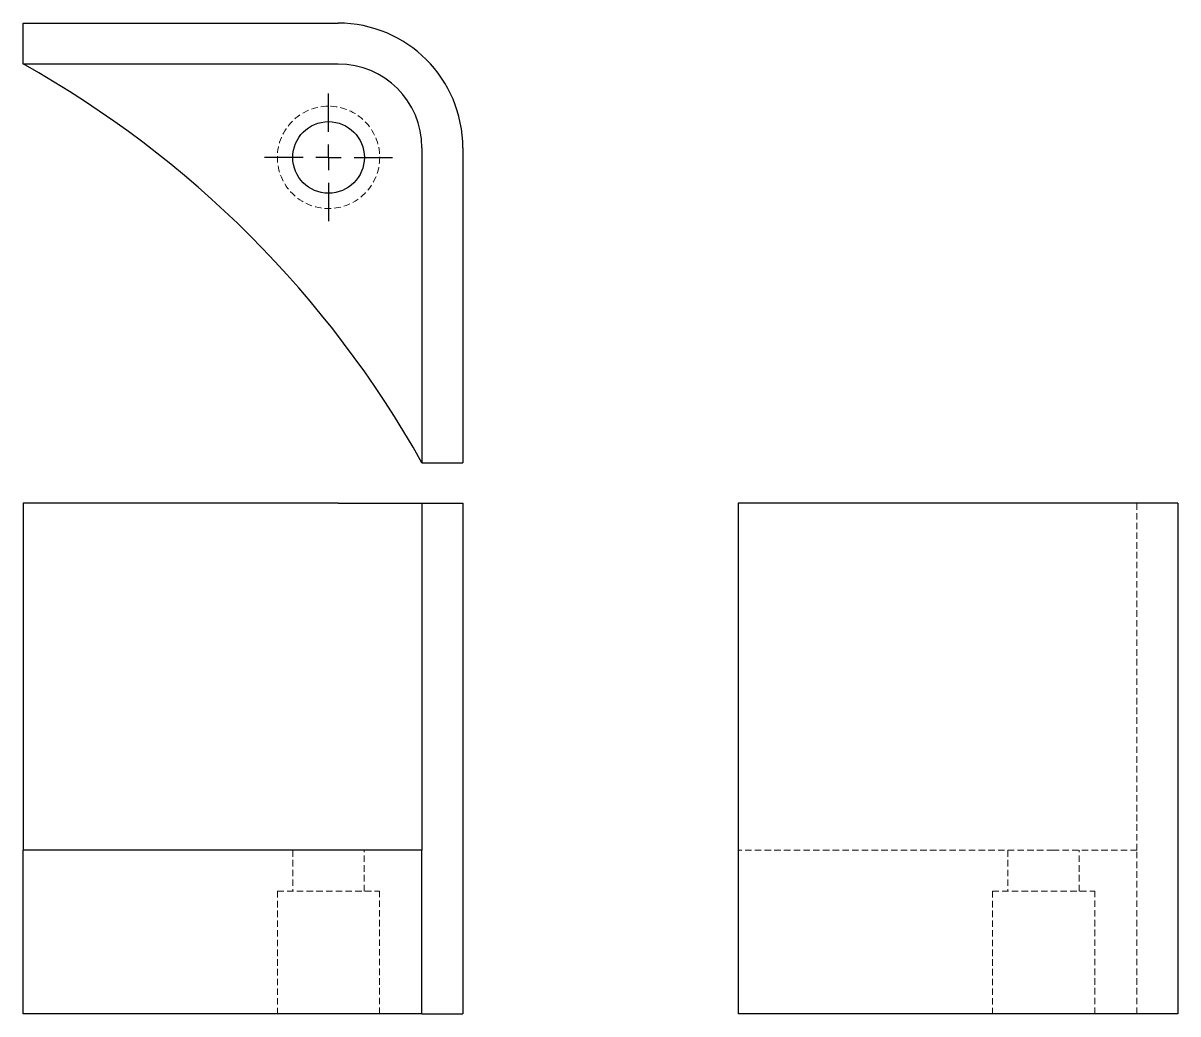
# Model space of a CAD drawing. Header units: millimetres. Extents: x 40 to 266, y 7 to 201.
import ezdxf

# ---------------------------------------------------------------- set-up
doc = ezdxf.new("R2010")
doc.units = ezdxf.units.MM
doc.linetypes.add('HIDDEN', pattern=[1.905, 1.27, -0.635])
doc.layers.add('10', color=7, linetype='Continuous')

# ---------------------------------------------------------------- blocks, each defined once
blk = doc.blocks.new('SW_CENTERMARKSYMBOL_0')
at = {"layer": '10', "color": 0}
for p, q in [((0, 5), (0, 12.52)), ((0, 0), (0, 2.5)), ((-5, 0), (-12.52, 0)), ((0, 0), (-2.5, 0)), ((0, 0), (0, -2.5)), ((0, 0), (2.5, 0)), ((5, 0), (12.52, 0)), ((0, -5), (0, -12.52))]:
    blk.add_line(p, q, dxfattribs=at)

msp = doc.modelspace()

# ---------------------------------------------------------------- linework, layer by layer
at = {"color": 7, "linetype": 'Continuous', "lineweight": 25}
for p, q in [((39.95, 193.04), (39.95, 201.05)), ((39.95, 201.05), (101.63, 201.05)), ((101.63, 193.04), (39.95, 193.04)), ((118.04, 176.63), (118.04, 114.95)), ((126.05, 176.63), (126.05, 114.95)), ((118.04, 114.95), (126.05, 114.95)), ((39.95, 107), (39.95, 39.05)), ((101.63, 107), (39.95, 107)), ((101.63, 107), (118.04, 107)), ((118.04, 107), (126.05, 107)), ((118.04, 107), (118.04, 39.05)), ((126.05, 107), (126.05, 7)), ((179.95, 107), (179.95, 7)), ((241.63, 107), (179.95, 107)), ((266.05, 107), (241.63, 107)), ((266.05, 107), (266.05, 7)), ((39.95, 7), (39.95, 39.05)), ((118.04, 39.05), (39.95, 39.05)), ((118.04, 7), (118.04, 39.05)), ((118.04, 7), (39.95, 7)), ((118.04, 7), (126.05, 7)), ((241.63, 7), (179.95, 7)), ((266.05, 7), (241.63, 7))]:
    msp.add_line(p, q, dxfattribs=at)
at = {"color": 7, "linetype": 'HIDDEN', "lineweight": 18}
for p, q in [((258.04, 107), (258.04, 39.05)), ((92.74, 39.05), (92.74, 31.04)), ((106.75, 31.04), (106.75, 39.05)), ((241.63, 39.05), (179.95, 39.05)), ((232.74, 39.05), (232.74, 31.04)), ((258.04, 39.05), (241.63, 39.05)), ((246.75, 31.04), (246.75, 39.05)), ((258.04, 7), (258.04, 39.05)), ((89.73, 31.04), (109.76, 31.04)), ((89.73, 31.04), (89.73, 7)), ((109.76, 7), (109.76, 31.04)), ((229.73, 31.04), (249.76, 31.04)), ((229.73, 31.04), (229.73, 7)), ((249.76, 7), (249.76, 31.04))]:
    msp.add_line(p, q, dxfattribs=at)
msp.add_circle((99.75, 174.75), 10.02, dxfattribs=at)
at = {"color": 7, "linetype": 'Continuous', "lineweight": 25}
msp.add_circle((99.75, 174.75), 7.01, dxfattribs=at)
for centre, radius, start, end in [((101.63, 176.63), 24.42, 0, 90), ((-59.52, 15.48), 203.53, 29.2565, 60.7435), ((101.63, 176.63), 16.41, 0, 90)]:
    msp.add_arc(centre, radius, start, end, dxfattribs=at)

# ---------------------------------------------------------------- block references
at = {"layer": '10'}
msp.add_blockref('SW_CENTERMARKSYMBOL_0', (99.75, 174.75), dxfattribs=at)

doc.saveas('drawing.dxf')
